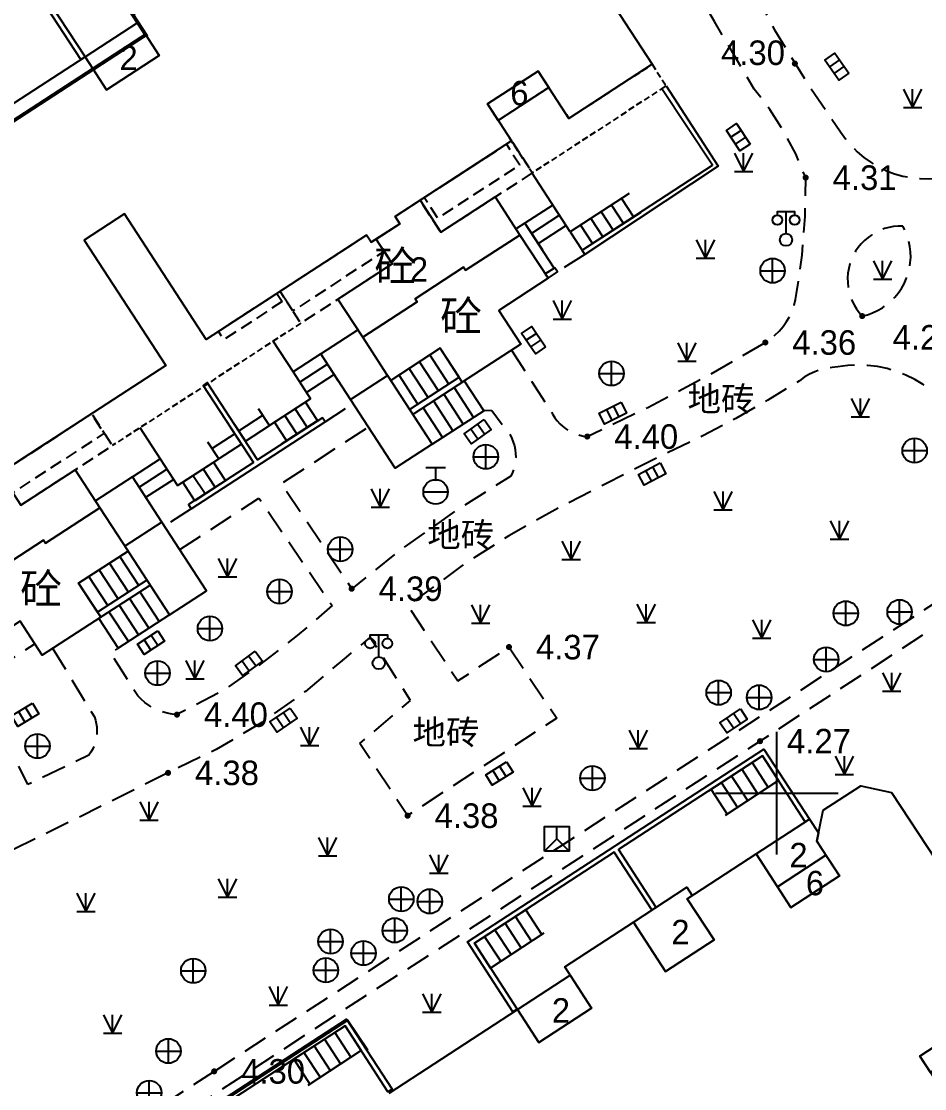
# Model space of a CAD drawing. Extents: x 99002 to 478558, y 2449839 to 2450453.
# Drawn here: x 478374.89 to 478411.68, y 2450051.6 to 2450095.08 of the extents above; entities that cross this region are included whole.
import ezdxf

# ---------------------------------------------------------------- set-up
doc = ezdxf.new("R2010")
doc.units = 0
doc.header["$LTSCALE"] = 0.5
for name, pattern in [('2', [0]), ('380403', [3, 2, -1]), ('380409-1', [1.5, 1, -0.5]), ('430600', [3, 2, -1]), ('X0', [4, 3, -1])]:
    doc.linetypes.add(name, pattern=pattern)
doc.layers.get('0').update_dxf_attribs({"linetype": 'CONTINUOUS'})
for name, color, linetype in [('DEFAULT', 1, 'CONTINUOUS'), ('TK', 7, 'CONTINUOUS'), ('交通线', 7, 'CONTINUOUS'), ('地下室范围线', 170, 'CONTINUOUS'), ('居民地点', 7, 'CONTINUOUS'), ('居民地线', 7, 'CONTINUOUS'), ('居民地面', 7, 'CONTINUOUS'), ('房屋面', 7, 'CONTINUOUS'), ('植被点', 114, 'CONTINUOUS'), ('管线点', 7, 'CONTINUOUS'), ('高程点', 7, 'CONTINUOUS')]:
    doc.layers.add(name, color=color, linetype=linetype)
doc.styles.add('方正中等线简体', font='FZZDXJW.TTF')
doc.styles.add('方正细等线简体', font='方正细等线简体.ttf')
doc.styles.add('黑体', font='simhei.ttf')
doc.linetypes.add('380202', pattern='A,4.5,[145,ss2007.shx,S=1,R=0,X=0,Y=1],4.5,-0.5,[146,ss2007.shx,S=1,R=0,X=0,Y=0],-0.5', length=10)
doc.linetypes.add('380203', pattern='A,8,-0.5,[147,ss2007.shx,S=1,R=0,X=0,Y=0],-1.5', length=10)

# ---------------------------------------------------------------- blocks, each defined once
blk = doc.blocks.new('3805011')
at = {"color": 0, "linetype": 'Continuous', "lineweight": -3, "flags": 128}
for points in [[(-0.7, 2), (-0.7, 2.3), (0.7, 2.3), (0.7, 2)], [(0, 0.5), (0, 2.3)]]:
    blk.add_lwpolyline(points, dxfattribs=at)
at = {"color": 0, "linetype": 'Continuous', "lineweight": -3}
for centre, radius in [((-0.7, 1.6), 0.4), ((0.7, 1.6), 0.4), ((0, 0), 0.5)]:
    blk.add_circle(centre, radius, dxfattribs=at)
blk = doc.blocks.new('8202001')
at = {"color": 0, "linetype": 'Continuous', "lineweight": -3, "flags": 128}
for points in [[(-0.75, 1.5), (0, 0)], [(0, 0), (0.75, 1.5)], [(0, 0), (0, 1.5)], [(-0.75, 0), (0.75, 0)]]:
    blk.add_lwpolyline(points, dxfattribs=at)
blk = doc.blocks.new('7201001')
at = {"linetype": '2'}
h = blk.add_hatch(color=0, dxfattribs=at)
edge = h.paths.add_edge_path(flags=0)
edge.add_arc((0, 0), 0.25, 0, 360)
blk = doc.blocks.new('5441011')
at = {"color": 0, "linetype": 'Continuous', "lineweight": -3, "flags": 128}
for points in [[(0, -1), (0, 1)], [(-1, 0), (1, 0)]]:
    blk.add_lwpolyline(points, dxfattribs=at)
at = {"color": 0, "linetype": 'Continuous', "lineweight": -3}
blk.add_circle((0, 0), 1, dxfattribs=at)
blk = doc.blocks.new('5441024')
at = {"color": 0, "linetype": 'Continuous', "lineweight": -3, "flags": 128}
blk.add_lwpolyline([(1, 0.5), (1, -0.5), (-1, -0.5), (-1, 0.5)], close=True, dxfattribs=at)
for points in [[(-0.33, 0.5), (-0.33, -0.5)], [(0.33, -0.5), (0.33, 0.5)]]:
    blk.add_lwpolyline(points, dxfattribs=at)
blk = doc.blocks.new('5430071')
at = {"color": 0, "linetype": 'Continuous', "lineweight": -3, "flags": 128}
for points in [[(-0.8, 2), (0.8, 2)], [(0, 2), (0, 1)], [(-1, 0), (1, 0)]]:
    blk.add_lwpolyline(points, dxfattribs=at)
at = {"color": 0, "linetype": 'Continuous', "lineweight": -3}
blk.add_circle((0, 0), 1, dxfattribs=at)
blk = doc.blocks.new('5201054')
at = {"color": 0, "linetype": 'Continuous', "lineweight": -3, "flags": 128}
blk.add_lwpolyline([(-1, -1), (-1, 1), (1, 1), (1, -1)], close=True, dxfattribs=at)
for points in [[(0, 0), (0, 1)], [(-1, -1), (0, 0), (1, -1)]]:
    blk.add_lwpolyline(points, dxfattribs=at)

msp = doc.modelspace()

# ---------------------------------------------------------------- linework, layer by layer
at = {"layer": 'TK', "color": 7, "linetype": 'Continuous'}
for p, q in [((478405.661, 2450061.142), (478405.668, 2450066.142)), ((478403.164, 2450063.646), (478408.164, 2450063.639))]:
    msp.add_line(p, q, dxfattribs=at)
at = {"layer": '交通线', "color": 4, "linetype": '430600', "lineweight": -3, "flags": 128}
for points in [[(478479.943, 2450132.353), (478463.369, 2450132.238), (478458.881, 2450132.495), (478456.499, 2450132.827), (478454.157, 2450133.376), (478451.875, 2450134.135), (478449.672, 2450135.1), (478447.349, 2450135.868), (478444.97, 2450136.437), (478442.551, 2450136.803), (478440.11, 2450136.964), (478437.664, 2450136.917), (478435.23, 2450136.665), (478434.303, 2450136.175), (478423.303, 2450129.07), (478423.254, 2450129.021), (478423.21, 2450128.967), (478423.17, 2450128.91), (478423.136, 2450128.849), (478423.107, 2450128.786), (478423.083, 2450128.72), (478423.065, 2450128.653), (478423.053, 2450128.584), (478423.047, 2450128.515), (478423.047, 2450128.445), (478423.054, 2450128.376), (478423.066, 2450128.307), (478423.084, 2450128.24), (478423.108, 2450128.175), (478423.137, 2450128.111), (478423.172, 2450128.051), (478423.212, 2450127.994), (478423.256, 2450127.94), (478423.305, 2450127.891), (478423.359, 2450127.846), (478405.874, 2450116.556), (478398.472, 2450111.848), (478398.269, 2450111.229), (478398.12, 2450110.594), (478398.028, 2450109.949), (478397.991, 2450109.298), (478398.012, 2450108.647), (478398.089, 2450107.999), (478398.92, 2450106.624), (478399.674, 2450105.206), (478400.351, 2450103.749), (478400.996, 2450102.171), (478401.783, 2450100.659), (478402.705, 2450099.225), (478403.755, 2450097.882), (478404.384, 2450096.913), (478405.57, 2450094.739), (478406.862, 2450092.628), (478408.257, 2450090.582), (478408.46, 2450090.292), (478408.688, 2450090.019), (478408.938, 2450089.767), (478409.209, 2450089.538), (478409.498, 2450089.333), (478409.804, 2450089.153), (478410.124, 2450089), (478410.457, 2450088.875), (478410.798, 2450088.78), (478411.147, 2450088.714), (478411.5, 2450088.678), (478411.855, 2450088.672), (478412.209, 2450088.698), (478412.559, 2450088.753), (478412.904, 2450088.838), (478414.828, 2450089.959), (478416.657, 2450091.23), (478418.379, 2450092.642), (478417.701, 2450093.593), (478419.102, 2450094.694), (478419.842, 2450093.734), (478420.77, 2450094.295), (478421.712, 2450094.832), (478422.668, 2450095.344), (478425.666, 2450097.102), (478425.678, 2450097.562), (478425.649, 2450098.02), (478425.577, 2450098.474), (478425.465, 2450098.919), (478425.313, 2450099.353), (478425.122, 2450099.77), (478424.893, 2450100.169), (478424.63, 2450100.545), (478424.333, 2450100.896)], [(478394.852, 2450081.681), (478396.459, 2450079.208), (478396.532, 2450079.068), (478396.616, 2450078.934), (478396.712, 2450078.809), (478396.819, 2450078.692), (478396.935, 2450078.586), (478397.061, 2450078.489), (478397.194, 2450078.405), (478397.334, 2450078.332), (478397.48, 2450078.271), (478397.631, 2450078.224), (478397.785, 2450078.189), (478397.941, 2450078.169), (478400.406, 2450079.355), (478402.823, 2450080.633), (478405.192, 2450082), (478405.394, 2450082.138), (478405.582, 2450082.294), (478405.757, 2450082.465), (478405.915, 2450082.652), (478406.056, 2450082.852), (478406.179, 2450083.063), (478406.282, 2450083.285), (478406.365, 2450083.515), (478406.427, 2450083.752), (478406.468, 2450083.993), (478406.693, 2450085.558), (478406.816, 2450087.135), (478406.836, 2450088.716), (478406.429, 2450089.681), (478405.943, 2450090.608), (478405.38, 2450091.491), (478404.744, 2450092.323), (478403.927, 2450093.7), (478403.122, 2450095.084), (478402.329, 2450096.474), (478400.955, 2450098.456), (478400.001, 2450099.911), (478399.18, 2450101.445), (478398.496, 2450103.045), (478397.852, 2450104.391), (478397.132, 2450105.699), (478396.339, 2450106.963), (478395.593, 2450107.7), (478394.779, 2450108.363), (478393.905, 2450108.944), (478390.337, 2450106.674), (478389.875, 2450106.657), (478389.416, 2450106.603), (478388.963, 2450106.514), (478388.518, 2450106.39), (478387.562, 2450105.785), (478374.708, 2450097.43), (478374.026, 2450096.992), (478370.6, 2450094.782), (478369.951, 2450094.324), (478357.607, 2450086.341), (478356.945, 2450085.872), (478353.521, 2450083.694), (478340.666, 2450075.287), (478340.002, 2450074.88), (478333.988, 2450070.987), (478331.952, 2450069.651), (478331.265, 2450068.957), (478330.641, 2450068.206), (478330.084, 2450067.404), (478329.599, 2450066.556), (478329.189, 2450065.669), (478328.858, 2450064.751), (478328.607, 2450063.807), (478328.44, 2450062.845), (478328.357, 2450061.872), (478328.358, 2450060.895), (478328.444, 2450059.922), (478328.614, 2450058.96), (478328.867, 2450058.017), (478329.201, 2450057.099), (478347.003, 2450039.842), (478348.907, 2450037.656), (478349.589, 2450036.674), (478362.784, 2450017.026), (478363.954, 2450016.185), (478364.642, 2450015.592), (478373.787, 2450007.903), (478379.173, 2450003.015), (478384.241, 2449998.212), (478396, 2449986.946), (478398.011, 2449985.022), (478399.229, 2449983.784), (478400.558, 2449982.665), (478401.986, 2449981.677), (478404.483, 2449979.905), (478416.492, 2449971.351), (478416.836, 2449970.999), (478422.449, 2449965.556), (478424.272, 2449963.329), (478425.508, 2449961.1), (478428.225, 2449958.523), (478431.459, 2449955.8), (478434.142, 2449954.42), (478445.956, 2449942.922), (478446.481, 2449942.456), (478447.043, 2449942.037), (478447.64, 2449941.668), (478448.266, 2449941.351), (478448.916, 2449941.089), (478449.587, 2449940.884), (478450.273, 2449940.737), (478450.969, 2449940.65), (478451.67, 2449940.622), (478452.371, 2449940.655), (478453.066, 2449940.748), (478453.751, 2449940.9), (478454.42, 2449941.11), (478455.7, 2449941.443), (478457.981, 2449944.485), (478458.148, 2449944.564), (478455.81, 2449948.415), (478457.924, 2449949.782), (478459.95, 2449951.084), (478462.127, 2449952.434), (478464.164, 2449953.762), (478466.248, 2449955.086), (478468.444, 2449956.513), (478471.843, 2449951.186)], [(478397.843, 2450085.588), (478396.731, 2450084.878)], [(478382.744, 2450052.306), (478415.139, 2450073.368), (478414.294, 2450075.898), (478413.395, 2450078.137), (478413.225, 2450078.504), (478413.025, 2450078.854), (478412.795, 2450079.187), (478412.539, 2450079.499), (478412.256, 2450079.787), (478411.951, 2450080.051), (478411.624, 2450080.288), (478411.278, 2450080.497), (478410.916, 2450080.675), (478410.54, 2450080.822), (478410.153, 2450080.937), (478409.757, 2450081.018), (478409.356, 2450081.066), (478408.953, 2450081.079), (478408.549, 2450081.058), (478408.149, 2450081.003), (478407.909, 2450080.985), (478407.67, 2450080.945), (478407.437, 2450080.885), (478407.209, 2450080.804), (478406.99, 2450080.703), (478406.781, 2450080.583), (478406.583, 2450080.444), (478405.297, 2450079.653), (478403.985, 2450078.904), (478402.649, 2450078.199), (478400.678, 2450077.24), (478398.718, 2450076.259), (478396.769, 2450075.254), (478394.743, 2450074.13), (478392.793, 2450072.875), (478390.929, 2450071.497), (478390.641, 2450071.259), (478392.668, 2450068.212), (478394.751, 2450069.592), (478396.697, 2450066.692), (478390.623, 2450062.723), (478388.678, 2450065.664), (478390.741, 2450067.419), (478389.103, 2450069.992), (478388.12, 2450069.182), (478386.459, 2450067.782), (478384.689, 2450066.524), (478382.82, 2450065.416), (478380.866, 2450064.467), (478377.103, 2450062.588), (478374.569, 2450061.348), (478373.107, 2450060.627), (478371.681, 2450059.839), (478370.291, 2450058.987), (478368.701, 2450057.816), (478367.149, 2450056.594), (478365.637, 2450055.324), (478364.017, 2450053.904), (478362.358, 2450052.529), (478360.661, 2450051.202), (478359.486, 2450050.329), (478358.338, 2450049.42), (478357.219, 2450048.475), (478356.472, 2450047.883), (478355.676, 2450047.357), (478354.837, 2450046.902), (478353.962, 2450046.522), (478353.057, 2450046.219), (478352.13, 2450045.995), (478351.187, 2450045.852), (478351.056, 2450045.802), (478350.93, 2450045.741), (478350.809, 2450045.67), (478350.695, 2450045.588), (478350.589, 2450045.497), (478350.49, 2450045.397), (478350.401, 2450045.289), (478350.321, 2450045.174), (478350.251, 2450045.052), (478350.192, 2450044.925), (478350.145, 2450044.793), (478350.108, 2450044.658), (478350.084, 2450044.52), (478350.071, 2450044.38), (478350.07, 2450044.24), (478350.081, 2450044.101), (478350.104, 2450043.962), (478350.139, 2450043.827), (478350.186, 2450043.694), (478350.561, 2450043.279), (478347.97, 2450040.737), (478349.612, 2450038.845), (478350.702, 2450037.361), (478353.455, 2450033.263)], [(478393.765, 2450079.245), (478394.049, 2450079.233), (478394.514, 2450078.616), (478394.62, 2450078.498), (478394.715, 2450078.371), (478394.798, 2450078.236), (478394.869, 2450078.094), (478394.928, 2450077.946), (478394.972, 2450077.794), (478395.004, 2450077.638), (478395.021, 2450077.48), (478395.024, 2450077.322), (478395.013, 2450077.163), (478394.988, 2450077.006), (478394.949, 2450076.852), (478394.897, 2450076.703), (478394.831, 2450076.558), (478392.586, 2450075.148), (478390.421, 2450073.617), (478388.344, 2450071.969), (478385.478, 2450076.251), (478389.026, 2450078.555)], [(478387.259, 2450078.77), (478388.403, 2450079.513)], [(478381.344, 2450073.565), (478384.567, 2450075.659), (478387.548, 2450071.284), (478386.127, 2450070.058), (478384.648, 2450068.903), (478383.114, 2450067.82), (478381.229, 2450066.84), (478381.028, 2450066.86), (478380.829, 2450066.897), (478380.635, 2450066.951), (478380.445, 2450067.023), (478380.263, 2450067.111), (478380.09, 2450067.214), (478379.926, 2450067.333), (478379.773, 2450067.465), (478379.632, 2450067.61), (478378.528, 2450069.35), (478378.787, 2450069.515)], [(478381.809, 2450075.225), (478380.724, 2450074.52)], [(478417.899, 2450059.761), (478421.332, 2450062.401), (478420.894, 2450062.833), (478420.443, 2450063.253), (478419.981, 2450063.658), (478419.249, 2450064.252), (478418.574, 2450064.908), (478417.96, 2450065.622), (478417.412, 2450066.388), (478416.935, 2450067.2), (478416.533, 2450068.052), (478416.208, 2450068.935), (478415.964, 2450069.845), (478415.8, 2450070.751), (478415.608, 2450071.652), (478415.388, 2450072.547), (478404.979, 2450065.758), (478392.146, 2450057.456), (478388.003, 2450054.792), (478375.667, 2450046.742), (478353.919, 2450032.573), (478363.758, 2450017.934), (478364.321, 2450017.54), (478364.86, 2450017.114), (478365.372, 2450016.656), (478373.392, 2450010.02), (478375.928, 2450013.075), (478377.744, 2450011.195), (478378.341, 2450011.389), (478378.916, 2450011.639), (478379.465, 2450011.943), (478379.982, 2450012.298), (478380.462, 2450012.701), (478380.489, 2450012.903), (478380.497, 2450013.107), (478380.487, 2450013.311), (478380.459, 2450013.513), (478380.413, 2450013.711), (478380.35, 2450013.905), (478380.269, 2450014.093), (478380.172, 2450014.272), (478376.714, 2450019.591)], [(478376.164, 2450069.54), (478377.863, 2450066.745), (478377.906, 2450066.616), (478377.938, 2450066.483), (478377.958, 2450066.348), (478377.967, 2450066.212), (478377.965, 2450066.075), (478377.951, 2450065.939), (478377.926, 2450065.805), (478377.89, 2450065.673), (478377.843, 2450065.545), (478377.785, 2450065.421), (478377.717, 2450065.303), (478377.64, 2450065.19), (478375.16, 2450063.996), (478374.616, 2450065.088), (478373.036, 2450064.269), (478373.539, 2450063.175), (478370.894, 2450061.65), (478368.525, 2450065.237), (478375.442, 2450069.727)], [(478382.744, 2450052.306), (478353.455, 2450033.263)]]:
    msp.add_lwpolyline(points, dxfattribs=at)
msp.add_lwpolyline([(478409.139, 2450083.077), (478409.354, 2450083.133), (478409.564, 2450083.209), (478409.766, 2450083.302), (478409.959, 2450083.414), (478410.141, 2450083.542), (478410.311, 2450083.685), (478410.468, 2450083.844), (478410.61, 2450084.015), (478410.736, 2450084.199), (478410.845, 2450084.393), (478410.936, 2450084.596), (478411.009, 2450084.806), (478411.064, 2450085.022), (478411.098, 2450085.242), (478411.113, 2450085.464), (478411.108, 2450085.687), (478411.083, 2450085.908), (478411.039, 2450086.126), (478410.976, 2450086.339), (478410.893, 2450086.546), (478410.793, 2450086.745), (478410.603, 2450086.743), (478410.414, 2450086.724), (478410.227, 2450086.689), (478410.044, 2450086.638), (478409.866, 2450086.571), (478409.694, 2450086.489), (478409.531, 2450086.392), (478409.376, 2450086.281), (478409.232, 2450086.157), (478409.099, 2450086.021), (478408.979, 2450085.874), (478408.872, 2450085.717), (478408.779, 2450085.551), (478408.7, 2450085.377), (478408.638, 2450085.198), (478408.591, 2450085.014), (478408.56, 2450084.826), (478408.546, 2450084.636), (478408.549, 2450084.446), (478408.568, 2450084.257), (478408.604, 2450084.07), (478408.655, 2450083.887), (478408.723, 2450083.71), (478408.806, 2450083.538), (478408.903, 2450083.375), (478409.015, 2450083.221)], close=True, dxfattribs=at)
at = {"layer": '地下室范围线', "color": 170, "linetype": 'X0', "const_width": 0.15, "flags": 128}
msp.add_lwpolyline([(478321.488, 2450050.286), (478330.08, 2450055.876), (478330.499, 2450056.175), (478330.89, 2450056.51), (478331.25, 2450056.877), (478331.577, 2450057.275), (478331.868, 2450057.699), (478332.121, 2450058.148), (478332.334, 2450058.616), (478332.506, 2450059.101), (478332.634, 2450059.6), (478332.719, 2450060.108), (478332.759, 2450060.621), (478332.754, 2450061.136), (478332.704, 2450061.648), (478332.61, 2450062.154), (478332.472, 2450062.65), (478332.291, 2450063.132), (478332.069, 2450063.596), (478331.807, 2450064.039), (478325.686, 2450073.441), (478331.381, 2450077.146), (478337.554, 2450067.659), (478342.667, 2450070.986), (478343.912, 2450070.723), (478344.239, 2450070.22), (478346.251, 2450071.529), (478345.433, 2450072.786), (478347.947, 2450074.422), (478347.729, 2450074.757), (478352.759, 2450078.03), (478353.304, 2450077.191), (478362.859, 2450083.409), (478362.314, 2450084.247), (478369.858, 2450089.156), (478370.403, 2450088.318), (478379.958, 2450094.535), (478379.413, 2450095.373), (478384.442, 2450098.646), (478384.66, 2450098.31), (478387.175, 2450099.947), (478387.993, 2450098.69), (478390.004, 2450099.999), (478389.677, 2450100.502), (478389.941, 2450101.746), (478392.966, 2450103.715), (478387.981, 2450111.376), (478394.938, 2450115.903), (478399.923, 2450108.242), (478408.044, 2450113.525), (478409.293, 2450113.261), (478409.618, 2450112.761), (478411.63, 2450114.07), (478410.812, 2450115.327), (478413.326, 2450116.963), (478413.108, 2450117.299), (478418.137, 2450120.571), (478418.683, 2450119.733), (478428.238, 2450125.95), (478427.693, 2450126.789), (478432.722, 2450130.061), (478432.94, 2450129.726), (478435.455, 2450131.362), (478436.273, 2450130.105), (478438.368, 2450131.468), (478437.986, 2450132.055), (478438.221, 2450133.162), (478439.729, 2450134.144), (478440.974, 2450133.88), (478441.247, 2450133.461), (478454.666, 2450142.193), (478469.534, 2450119.344), (478469.386, 2449987.125), (478463.408, 2449983.235), (478462.59, 2449984.493), (478460.494, 2449983.129), (478461.858, 2449981.034), (478460.349, 2449980.052), (478462.531, 2449976.699), (478456.16, 2449972.554), (478453.979, 2449975.907), (478452.386, 2449974.871), (478451.568, 2449976.128), (478444.024, 2449971.219), (478444.842, 2449969.962), (478443.25, 2449968.926), (478445.431, 2449965.573), (478443.583, 2449964.37), (478464.254, 2449932.603), (478459.677, 2449929.625), (478463.818, 2449923.262), (478456.279, 2449918.357), (478453.957, 2449920.592), (478451.602, 2449918.145), (478450.231, 2449919.46), (478441.771, 2449910.669), (478443.141, 2449909.352), (478440.577, 2449906.688), (478423.786, 2449922.843), (478422.018, 2449921.005), (478311.113, 2450027.708), (478313.666, 2450030.362), (478314.171, 2450029.877), (478322.643, 2450038.681), (478322.138, 2450039.167), (478324.564, 2450041.688), (478323.282, 2450042.922), (478325.388, 2450044.293)], close=True, dxfattribs=at)
at = {"layer": '居民地线', "color": 6, "linetype": 'Continuous', "lineweight": -3, "ltscale": 0.5, "flags": 128}
for points in [[(478377.316, 2450093.529), (478375.468, 2450096.373), (478387.54, 2450104.224), (478389.393, 2450101.376), (478389.225, 2450101.267), (478387.48, 2450103.949), (478381.612, 2450100.133), (478383.138, 2450097.785), (478382.971, 2450097.677), (478381.444, 2450100.024), (478375.744, 2450096.316), (478377.485, 2450093.639)], [(478401.153, 2450092.452), (478403.277, 2450089.186), (478397.843, 2450085.588), (478397.734, 2450085.756), (478403.046, 2450089.22), (478400.98, 2450092.34)], [(478396.344, 2450084.618), (478396.731, 2450084.878), (478396.621, 2450085.045), (478396.231, 2450084.791)], [(478394.914, 2450054.735), (478393.066, 2450057.58), (478405.138, 2450065.431), (478406.99, 2450062.583), (478406.822, 2450062.474), (478405.078, 2450065.156), (478399.209, 2450061.339), (478400.736, 2450058.992), (478400.568, 2450058.883), (478399.042, 2450061.231), (478393.341, 2450057.523), (478395.083, 2450054.845)], [(478377.914, 2450043.739), (478376.066, 2450046.584), (478388.138, 2450054.435), (478389.99, 2450051.586), (478389.823, 2450051.477), (478388.078, 2450054.16), (478382.21, 2450050.343), (478383.736, 2450047.996), (478383.569, 2450047.887), (478382.042, 2450050.234), (478376.342, 2450046.527), (478378.083, 2450043.849)]]:
    msp.add_lwpolyline(points, close=True, dxfattribs=at)
at = {"layer": '居民地线', "color": 6, "linetype": '380409-1', "lineweight": -3, "ltscale": 0.5, "flags": 128}
msp.add_lwpolyline([(478400.58, 2450093.333), (478401.153, 2450092.452), (478395.702, 2450088.911), (478394.312, 2450091.049), (478396.375, 2450092.39), (478397.193, 2450091.132)], close=True, dxfattribs=at)
at = {"layer": '居民地线', "color": 6, "linetype": '380202', "lineweight": -3, "ltscale": 0.5, "flags": 128}
for points in [[(478397.244, 2450086.511), (478395.69, 2450088.9)], [(478396.231, 2450084.792), (478396.597, 2450085.029), (478395.403, 2450086.864), (478395.057, 2450086.639)], [(478388.297, 2450079.676), (478387.09, 2450081.533), (478388.601, 2450082.514)], [(478385.139, 2450082.065), (478385.962, 2450080.799)], [(478388.297, 2450079.676), (478389.807, 2450080.657)], [(478386.672, 2450079.709), (478384.995, 2450078.618), (478384.554, 2450079.297)], [(478379.72, 2450078.53), (478380.543, 2450077.264)], [(478381.252, 2450076.174), (478382.929, 2450077.264), (478382.487, 2450077.943)], [(478380.616, 2450074.686), (478379.416, 2450076.531), (478377.906, 2450075.547)]]:
    msp.add_lwpolyline(points, dxfattribs=at)
at = {"layer": '居民地线', "color": 6, "linetype": 'Continuous', "lineweight": -3, "ltscale": 0.5, "flags": 128}
for points in [[(478399.642, 2450088.069), (478397.244, 2450086.51)], [(478399.34, 2450087.873), (478399.83, 2450087.119)], [(478396.535, 2450087.6), (478395.403, 2450086.864)], [(478397.244, 2450086.51), (478396.535, 2450087.6)], [(478398.921, 2450087.6), (478399.411, 2450086.847)], [(478396.807, 2450087.181), (478395.675, 2450086.446)], [(478397.734, 2450085.756), (478400.132, 2450087.315)], [(478398.082, 2450087.055), (478398.573, 2450086.301)], [(478398.502, 2450087.328), (478398.992, 2450086.574)], [(478395.403, 2450086.864), (478396.112, 2450085.775)], [(478397.08, 2450086.762), (478395.948, 2450086.027)], [(478397.244, 2450086.51), (478397.734, 2450085.756)], [(478397.663, 2450086.782), (478398.153, 2450086.029)], [(478391.95, 2450081.763), (478389.937, 2450080.456)], [(478392.718, 2450080.581), (478391.95, 2450081.763)], [(478387.09, 2450081.533), (478385.962, 2450080.799)], [(478387.798, 2450080.443), (478387.09, 2450081.533)], [(478392.299, 2450080.308), (478391.531, 2450081.491)], [(478387.362, 2450081.113), (478386.235, 2450080.38)], [(478391.46, 2450079.764), (478390.692, 2450080.946)], [(478391.88, 2450080.036), (478391.111, 2450081.218)], [(478385.962, 2450080.799), (478386.672, 2450079.709)], [(478387.635, 2450080.694), (478386.508, 2450079.96)], [(478391.041, 2450079.491), (478390.273, 2450080.674)], [(478390.705, 2450079.273), (478392.718, 2450080.581)], [(478392.975, 2450080.461), (478390.836, 2450079.072)], [(478392.933, 2450080.434), (478393.723, 2450079.218)], [(478384.341, 2450077.111), (478381.7, 2450075.393), (478381.809, 2450075.225), (478387.259, 2450078.77), (478387.15, 2450078.937), (478384.509, 2450077.22), (478382.464, 2450080.364), (478382.297, 2450080.254), (478384.341, 2450077.111)], [(478392.513, 2450080.162), (478393.303, 2450078.946)], [(478386.462, 2450079.572), (478384.995, 2450078.618)], [(478386.953, 2450078.818), (478386.462, 2450079.572)], [(478391.675, 2450079.617), (478392.465, 2450078.401)], [(478392.094, 2450079.889), (478392.884, 2450078.673)], [(478384.995, 2450078.618), (478384.554, 2450079.297)], [(478386.534, 2450078.546), (478386.043, 2450079.3)], [(478391.256, 2450079.344), (478392.045, 2450078.128)], [(478391.626, 2450077.856), (478393.765, 2450079.245)], [(478383.742, 2450078.399), (478384.723, 2450079.037)], [(478385.695, 2450078.001), (478385.205, 2450078.755)], [(478385.485, 2450077.865), (478386.953, 2450078.818)], [(478386.114, 2450078.273), (478385.624, 2450079.027)], [(478390.836, 2450079.072), (478391.626, 2450077.856)], [(478383.579, 2450078.283), (478382.656, 2450077.683)], [(478383.41, 2450078.543), (478383.851, 2450077.864)], [(478383.573, 2450078.659), (478384.014, 2450077.98)], [(478384.014, 2450077.98), (478384.995, 2450078.618)], [(478382.929, 2450077.264), (478382.487, 2450077.943)], [(478383.851, 2450077.864), (478382.929, 2450077.264)], [(478379.416, 2450076.531), (478380.543, 2450077.264)], [(478380.543, 2450077.264), (478381.252, 2450076.174)], [(478381.462, 2450076.31), (478382.929, 2450077.264)], [(478383.209, 2450076.374), (478382.719, 2450077.128)], [(478380.124, 2450075.441), (478379.416, 2450076.531)], [(478379.688, 2450076.112), (478380.816, 2450076.845)], [(478382.371, 2450075.828), (478381.881, 2450076.583)], [(478383.419, 2450076.511), (478381.952, 2450075.555)], [(478382.79, 2450076.101), (478382.3, 2450076.855)], [(478379.961, 2450075.693), (478381.089, 2450076.425)], [(478381.952, 2450075.555), (478381.462, 2450076.31)], [(478377.224, 2450072.197), (478379.237, 2450073.504)], [(478379.67, 2450072.104), (478378.902, 2450073.286)], [(478378.831, 2450071.559), (478378.063, 2450072.741)], [(478379.25, 2450071.831), (478378.482, 2450073.014)], [(478377.992, 2450071.014), (478377.224, 2450072.197)], [(478378.412, 2450071.287), (478377.644, 2450072.469)], [(478380.005, 2450072.322), (478377.992, 2450071.014)], [(478377.997, 2450070.731), (478380.136, 2450072.12)], [(478379.717, 2450071.848), (478380.507, 2450070.632)], [(478380.136, 2450072.12), (478380.926, 2450070.904)], [(478378.878, 2450071.303), (478379.668, 2450070.087)], [(478379.297, 2450071.576), (478380.087, 2450070.36)], [(478378.459, 2450071.031), (478379.249, 2450069.815)], [(478380.926, 2450070.904), (478378.787, 2450069.515)], [(478378.039, 2450070.758), (478378.829, 2450069.542)], [(478402.898, 2450063.739), (478405.078, 2450065.156)], [(478404.658, 2450064.884), (478405.313, 2450063.877)], [(478405.078, 2450065.156), (478405.732, 2450064.15)], [(478403.82, 2450064.338), (478404.475, 2450063.332)], [(478404.239, 2450064.611), (478404.894, 2450063.605)], [(478403.401, 2450064.066), (478404.056, 2450063.059)], [(478405.732, 2450064.15), (478403.553, 2450062.732)], [(478402.982, 2450063.793), (478403.637, 2450062.786)], [(478393.341, 2450057.523), (478395.521, 2450058.941)], [(478396.092, 2450057.879), (478395.437, 2450058.886)], [(478395.253, 2450057.334), (478394.598, 2450058.341)], [(478395.672, 2450057.607), (478395.018, 2450058.613)], [(478396.175, 2450057.934), (478393.996, 2450056.516)], [(478394.834, 2450057.061), (478394.179, 2450058.068)], [(478393.996, 2450056.516), (478393.341, 2450057.523)], [(478394.415, 2450056.789), (478393.76, 2450057.796)], [(478385.899, 2450052.742), (478388.078, 2450054.16)], [(478388.078, 2450054.16), (478388.732, 2450053.154)], [(478387.24, 2450053.615), (478387.894, 2450052.608)], [(478387.659, 2450053.887), (478388.313, 2450052.881)], [(478386.401, 2450053.07), (478387.056, 2450052.063)], [(478388.732, 2450053.154), (478386.553, 2450051.736)], [(478386.821, 2450053.342), (478387.475, 2450052.336)], [(478385.982, 2450052.797), (478386.637, 2450051.79)]]:
    msp.add_lwpolyline(points, dxfattribs=at)
at = {"layer": '居民地线', "color": 6, "linetype": '380409-1', "lineweight": -3, "ltscale": 0.5, "flags": 128}
msp.add_lwpolyline([(478386.276, 2450082.787), (478378.594, 2450077.797)], dxfattribs=at)
at = {"layer": '居民地线', "color": 6, "linetype": '380203', "lineweight": -3, "ltscale": 0.5, "flags": 128}
msp.add_lwpolyline([(478375.992, 2450046.414), (478382.028, 2450050.384), (478388.193, 2450054.392), (478388.999, 2450053.176)], dxfattribs=at)
at = {"layer": '居民地面', "color": 6, "linetype": '380403', "lineweight": -3, "ltscale": 0.5, "flags": 128}
for points in [[(478391.134, 2450087.792), (478394.857, 2450090.211), (478395.702, 2450088.911), (478391.978, 2450086.492)], [(478391.302, 2450087.901), (478394.648, 2450090.075), (478395.192, 2450089.236), (478391.846, 2450087.062)], [(478385.431, 2450084.087), (478388.954, 2450086.375), (478389.144, 2450086.082), (478389.346, 2450086.213), (478389.672, 2450085.709), (478385.949, 2450083.291)], [(478385.431, 2450084.087), (478388.954, 2450086.375), (478389.144, 2450086.082), (478389.346, 2450086.213), (478389.999, 2450085.206), (478386.276, 2450082.787)], [(478385.515, 2450083.665), (478383.134, 2450082.117), (478382.916, 2450082.453), (478385.297, 2450084)], [(478377.75, 2450079.097), (478374.027, 2450076.678), (478374.871, 2450075.378), (478378.594, 2450077.797)], [(478374.027, 2450076.678), (478377.75, 2450079.097), (478378.268, 2450078.3), (478374.544, 2450075.881)]]:
    msp.add_lwpolyline(points, close=True, dxfattribs=at)
at = {"layer": '房屋面', "color": 6, "linetype": 'Continuous', "lineweight": -3, "ltscale": 0.5, "flags": 128}
for points in [[(478396.854, 2450099.069), (478400.58, 2450093.333), (478397.193, 2450091.132), (478395.94, 2450093.06), (478393.877, 2450091.72), (478394.857, 2450090.211), (478390.119, 2450087.133), (478390.31, 2450086.839), (478389.144, 2450086.082), (478388.954, 2450086.375), (478382.413, 2450082.126), (478379.089, 2450087.241), (478377.446, 2450086.174), (478380.769, 2450081.058), (478373.012, 2450076.019)], [(478372.252, 2450090.241), (478377.484, 2450093.64), (478378.356, 2450092.298), (478380.503, 2450093.693), (478379.413, 2450095.37)], [(478389.865, 2450051.422), (478395.094, 2450054.828), (478395.967, 2450053.488), (478398.112, 2450054.885), (478397.02, 2450056.561), (478399.819, 2450058.384), (478401.129, 2450056.373), (478403.106, 2450057.662), (478402.015, 2450059.337), (478404.813, 2450061.161), (478406.232, 2450058.982), (478408.21, 2450060.271), (478407.288, 2450061.685), (478407.554, 2450062.946), (478409.077, 2450063.939), (478410.338, 2450063.673), (478412.133, 2450060.917)], [(478413.55, 2450054.273), (478411.488, 2450052.93), (478412.471, 2450051.422)]]:
    msp.add_lwpolyline(points, dxfattribs=at)
for points in [[(478377.811, 2450093.137), (478377.484, 2450093.64), (478379.631, 2450095.035), (478380.503, 2450093.693), (478378.356, 2450092.298)], [(478393.877, 2450091.72), (478395.94, 2450093.06), (478396.375, 2450092.39), (478394.312, 2450091.049)], [(478387.785, 2450083.768), (478389.999, 2450085.206), (478389.346, 2450086.213), (478390.31, 2450086.839), (478390.119, 2450087.133), (478391.134, 2450087.792), (478391.978, 2450086.492), (478394.192, 2450087.93), (478395.2, 2450086.379), (478392.986, 2450084.941), (478392.904, 2450085.066), (478390.925, 2450083.781), (478391.007, 2450083.655), (478388.793, 2450082.217)], [(478388.793, 2450082.217), (478391.007, 2450083.655), (478390.925, 2450083.781), (478392.904, 2450085.066), (478392.986, 2450084.941), (478395.2, 2450086.379), (478396.344, 2450084.618), (478394.332, 2450083.31), (478395.23, 2450081.927), (478392.849, 2450080.379), (478391.95, 2450081.763), (478389.937, 2450080.456), (478389.807, 2450080.657)], [(478391.626, 2450077.856), (478390.117, 2450076.875), (478388.297, 2450079.676), (478389.807, 2450080.657)], [(478370.678, 2450072.654), (478372.892, 2450074.093), (478372.238, 2450075.099), (478373.203, 2450075.725), (478373.012, 2450076.019), (478374.027, 2450076.678), (478374.871, 2450075.378), (478377.085, 2450076.816), (478378.093, 2450075.265), (478375.879, 2450073.827), (478375.797, 2450073.953), (478373.818, 2450072.667), (478373.9, 2450072.541), (478371.686, 2450071.103)], [(478371.686, 2450071.103), (478373.9, 2450072.541), (478373.818, 2450072.667), (478375.797, 2450073.953), (478375.879, 2450073.827), (478378.093, 2450075.265), (478379.237, 2450073.504), (478377.224, 2450072.197), (478378.123, 2450070.813), (478375.742, 2450069.266), (478374.843, 2450070.649), (478372.83, 2450069.342), (478372.699, 2450069.543)], [(478380.926, 2450070.904), (478382.435, 2450071.885), (478380.616, 2450074.686), (478379.106, 2450073.705)], [(478404.813, 2450061.161), (478406.992, 2450062.58), (478407.358, 2450062.018), (478407.288, 2450061.685), (478407.664, 2450061.108), (478405.686, 2450059.82)], [(478405.686, 2450059.82), (478407.664, 2450061.108), (478408.21, 2450060.271), (478406.232, 2450058.982)], [(478399.819, 2450058.384), (478401.997, 2450059.804), (478402.216, 2450059.468), (478402.015, 2450059.337), (478403.106, 2450057.662), (478401.129, 2450056.373)], [(478395.421, 2450054.326), (478395.094, 2450054.828), (478397.239, 2450056.226), (478398.112, 2450054.885), (478395.967, 2450053.488)], [(478411.488, 2450052.93), (478413.55, 2450054.273), (478413.986, 2450053.603), (478411.925, 2450052.26)]]:
    msp.add_lwpolyline(points, close=True, dxfattribs=at)

# ---------------------------------------------------------------- block references
at = {"layer": '居民地点', "color": 2, "linetype": 'Continuous', "ltscale": 0.5, "xscale": 0.5, "yscale": 0.5}
for p in [(478406.035, 2450086.188, 5.979), (478389.447, 2450068.938, 6.874)]:
    msp.add_blockref('3805011', p, dxfattribs=at)
at = {"layer": '植被点', "color": 3, "linetype": 'Continuous', "ltscale": 0.5, "xscale": 0.5, "yscale": 0.5}
for p in [(478411.191, 2450091.572, 9999), (478404.307, 2450088.965, 9999), (478402.757, 2450085.431, 9999), (478409.969, 2450084.578, 9999), (478396.922, 2450082.956, 9999), (478402.002, 2450081.239, 9999), (478409.063, 2450078.973, 9999), (478389.507, 2450075.292, 9999), (478403.472, 2450075.186, 9999), (478408.213, 2450073.985, 9999), (478397.286, 2450073.156, 9999), (478383.285, 2450072.455, 9999), (478393.594, 2450070.561, 9999), (478400.339, 2450070.588, 9999), (478405.046, 2450069.949, 9999), (478381.962, 2450068.293, 9999), (478410.34, 2450067.793, 9999), (478386.631, 2450065.582, 9999), (478400.016, 2450065.459, 9999), (478408.415, 2450064.399, 9999), (478395.692, 2450063.111, 9999), (478380.093, 2450062.534, 9999), (478387.363, 2450061.084, 9999), (478391.894, 2450060.375, 9999), (478383.286, 2450059.403, 9999), (478377.523, 2450058.813, 9999), (478385.353, 2450055.009, 9999), (478391.609, 2450054.714, 9999), (478378.606, 2450053.858, 9999)]:
    msp.add_blockref('8202001', p, dxfattribs=at)
at = {"layer": '管线点', "color": 2, "linetype": 'Continuous', "ltscale": 0.5, "yscale": 0.5}
for p, xscale, rotation in [((478408.107, 2450093.237, 4.361), 0.500000000109125, 305.2265920356298), ((478404.093, 2450090.361, 4.327), 0.5000000001652943, 303.5601078372209), ((478395.754, 2450082.096, 4.523), 0.5000000001265915, 303.9657117934476), ((478398.978, 2450079.116, 4.375), 0.4999999999392203, 26.42830024234832), ((478393.474, 2450078.369, 4.377), 0.4999999998801547, 35.32379859387571), ((478400.58, 2450076.639, 4.374), 0.5000000000811071, 27.84989998877809), ((478380.17, 2450069.77, 4.45), 0.5000000000024898, 32.92099953696993), ((478384.16, 2450068.925, 4.399), 0.5000000000037063, 36.14039895546585), ((478375.043, 2450066.833, 4.42), 0.5000000000244043, 31.08439923909499), ((478385.565, 2450066.617, 4.389), 0.5000000000810845, 34.12860089869466), ((478403.901, 2450066.583, 4.275), 0.499999999926911, 33.92340149966268), ((478394.361, 2450064.44, 4.54), 0.5000000000582808, 31.75839889588675)]:
    msp.add_blockref('5441024', p, dxfattribs=dict(at, xscale=xscale, rotation=rotation))
at = {"layer": '管线点', "color": 2, "linetype": 'Continuous', "ltscale": 0.5, "xscale": 0.5, "yscale": 0.5}
for name, p in [('5441011', (478405.49, 2450084.926, 4.46)), ('5441011', (478398.929, 2450080.742, 4.436)), ('5441011', (478393.809, 2450077.347, 4.417)), ('5441011', (478411.275, 2450077.596, 4.548)), ('5430071', (478391.764, 2450075.911, 4.468)), ('5441011', (478387.88, 2450073.577, 4.178)), ('5441011', (478385.407, 2450071.856, 4.408)), ('5441011', (478408.472, 2450070.966, 4.623)), ('5441011', (478410.663, 2450071.021, 4.25)), ('5441011', (478382.572, 2450070.345, 4.522)), ('5441011', (478407.673, 2450069.089, 4.297)), ('5441011', (478380.438, 2450068.533, 4.617)), ('5441011', (478403.292, 2450067.734, 4.623)), ('5441011', (478404.942, 2450067.543, 4.324)), ('5441011', (478375.547, 2450065.559, 4.361)), ('5441011', (478398.15, 2450064.254, 4.532)), ('5201054', (478396.703, 2450061.782, 4.395)), ('5441011', (478390.366, 2450059.324, 4.531)), ('5441011', (478391.525, 2450059.232, 4.365)), ('5441011', (478390.098, 2450058.051, 4.318)), ('5441011', (478387.485, 2450057.599, 4.575)), ('5441011', (478388.827, 2450057.126, 4.287)), ('5441011', (478381.893, 2450056.406, 4.763)), ('5441011', (478387.294, 2450056.424, 4.329)), ('5441011', (478380.879, 2450053.135, 4.434)), ('5441011', (478380.099, 2450051.433, 4.276))]:
    msp.add_blockref(name, p, dxfattribs=at)
at = {"layer": '高程点', "color": 7, "linetype": 'Continuous', "ltscale": 0.5, "xscale": 0.5, "yscale": 0.5}
for p in [(478406.396, 2450093.363, 4.3), (478406.836, 2450088.716, 4.31), (478409.139, 2450083.077, 4.29), (478405.192, 2450082, 4.36), (478397.941, 2450078.169, 4.4), (478388.344, 2450071.969, 4.39), (478394.751, 2450069.592, 4.37), (478381.229, 2450066.84, 4.4), (478404.979, 2450065.758, 4.27), (478380.866, 2450064.467, 4.38), (478390.623, 2450062.723, 4.38), (478382.744, 2450052.306, 4.3)]:
    msp.add_blockref('7201001', p, dxfattribs=at)

# ---------------------------------------------------------------- texts
at = {"layer": 'DEFAULT', "color": 7, "linetype": 'Continuous', "ltscale": 0.5, "style": '方正细等线简体'}
for s, height, p in [('2', 0.995, (478378.888, 2450093.101)), ('6', 0.995, (478394.806, 2450091.663)), ('砼', 1.245, (478389.268, 2450084.491)), ('2', 0.995, (478390.718, 2450084.478)), ('砼', 1.245, (478391.951, 2450082.459)), ('砼', 1.245, (478374.844, 2450071.345)), ('2', 0.995, (478406.174, 2450060.619)), ('6', 0.995, (478406.843, 2450059.48)), ('2', 0.995, (478401.366, 2450057.483)), ('2', 0.995, (478396.498, 2450054.291))]:
    msp.add_text(s, height=height, dxfattribs=at).set_placement(p)
at = {"layer": 'DEFAULT', "color": 3, "linetype": 'Continuous', "ltscale": 0.5, "style": '黑体'}
for p in [(478402.025, 2450079.198), (478391.423, 2450073.664), (478390.821, 2450065.62)]:
    msp.add_text('地砖', height=1, dxfattribs=at).set_placement(p)
at = {"layer": '高程点', "color": 7, "linetype": 'Continuous', "ltscale": 0.5, "style": '方正中等线简体'}
for s, p in [('4.30', (478403.389, 2450093.304, 4.3)), ('4.31', (478407.936, 2450088.215, 4.31)), ('4.29', (478410.381, 2450081.711, 4.29)), ('4.36', (478406.291, 2450081.499, 4.36)), ('4.40', (478399.041, 2450077.667, 4.4)), ('4.39', (478389.443, 2450071.468, 4.39)), ('4.37', (478395.85, 2450069.09, 4.37)), ('4.40', (478382.328, 2450066.338, 4.4)), ('4.27', (478406.078, 2450065.257, 4.27)), ('4.38', (478381.965, 2450063.966, 4.38)), ('4.38', (478391.722, 2450062.222, 4.38)), ('4.30', (478383.843, 2450051.805, 4.3))]:
    msp.add_text(s, height=1, dxfattribs=at).set_placement(p)

doc.saveas('drawing.dxf')
